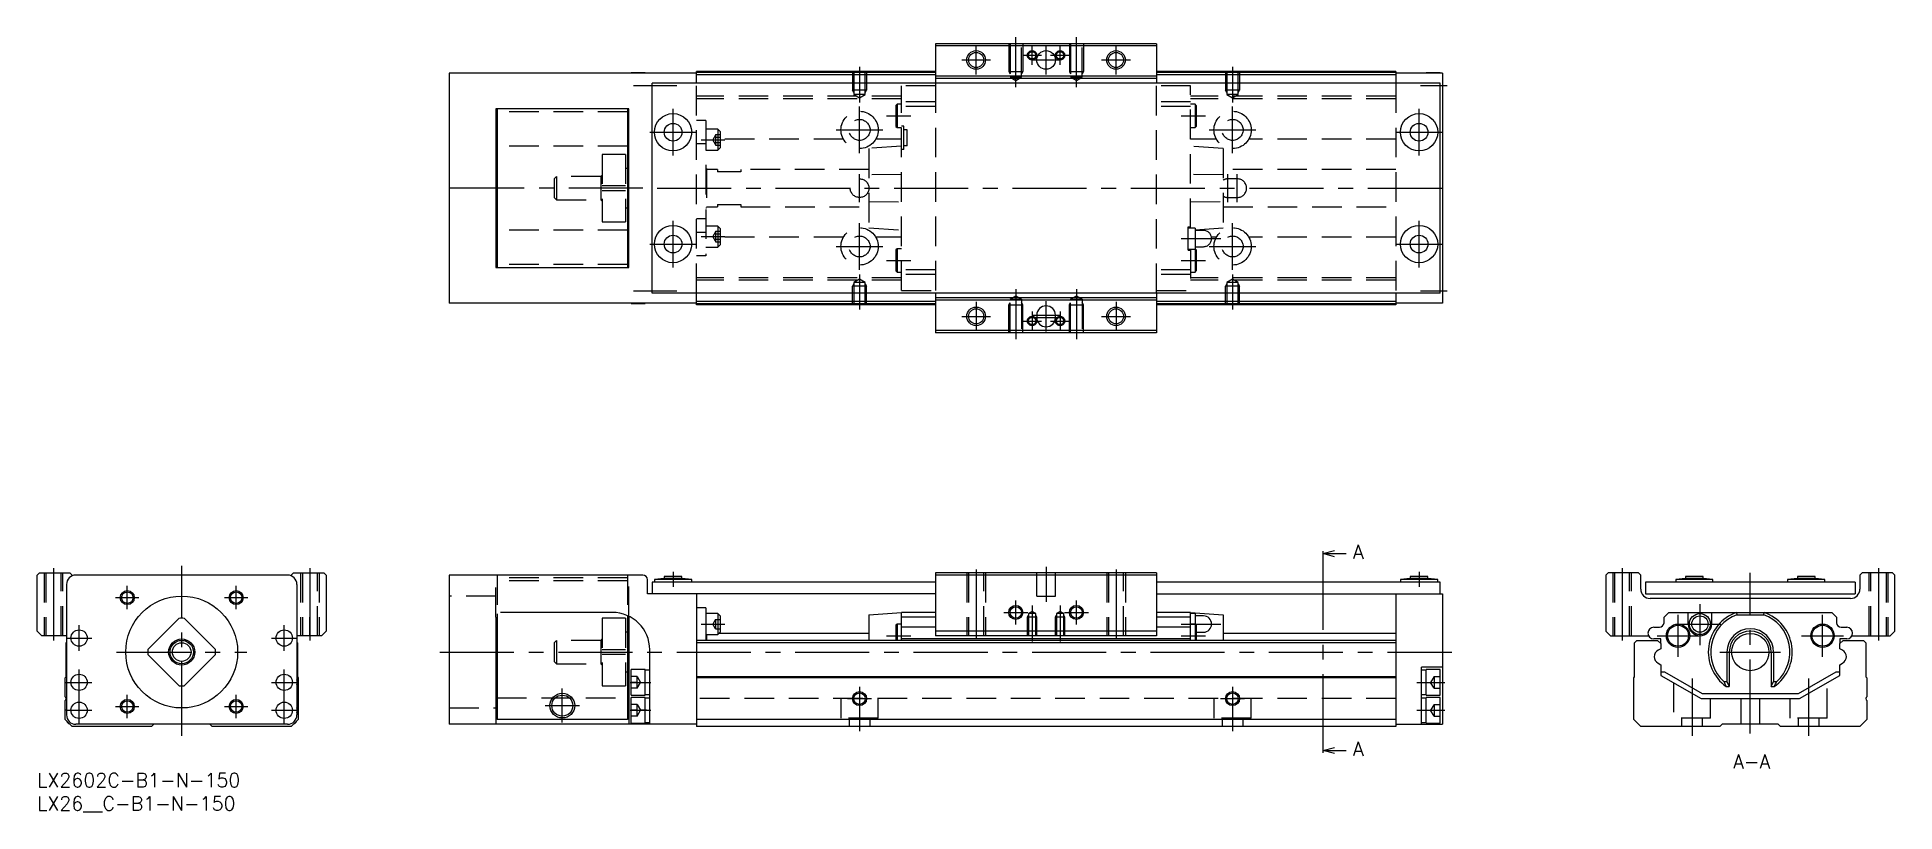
# Model space of a CAD drawing. Extents: x 0 to 398, y -8 to 158.
import ezdxf

# ---------------------------------------------------------------- set-up
doc = ezdxf.new("R2010")
doc.units = 0
doc.header["$LTSCALE"] = 0.5
doc.linetypes.add('CENTER', pattern=[50.8, 31.75, -6.35, 6.35, -6.35])
doc.linetypes.add('DASHED', pattern=[19.05, 12.7, -6.35])
for name, color, linetype in [('MSM_CENTER', 1, 'CENTER'), ('MSM_CONTINUOUS', 7, 'CONTINUOUS'), ('MSM_DASHED', 4, 'DASHED'), ('MSM_NARROW', 5, 'CONTINUOUS'), ('MSM_PART_NUMBER', 7, 'CONTINUOUS')]:
    doc.layers.add(name, color=color, linetype=linetype)
doc.styles.get("Standard").update_dxf_attribs({"font": 'txt.shx', "height": 1, "bigfont": 'bigfont.shx'})

# ---------------------------------------------------------------- blocks, each defined once
blk = doc.blocks.new('*U2')
at = {"layer": 'MSM_PART_NUMBER'}
blk.add_text('LX2602C-B1-N-150', height=3, dxfattribs=at).set_placement((0, -3))
blk = doc.blocks.new('*U3')
at = {"layer": 'MSM_PART_NUMBER'}
blk.add_text('LX26__C-B1-N-150', height=3, dxfattribs=at).set_placement((0, -8))

msp = doc.modelspace()

# ---------------------------------------------------------------- linework, layer by layer
at = {"layer": 'MSM_CENTER'}
for p, q in [((201.38, 149.91), (201.38, 156.11)), ((209.88, 147.21), (209.88, 157.91)), ((213.38, 151.96), (213.38, 156.06)), ((216.38, 149.91), (216.38, 156.11)), ((219.38, 151.96), (219.38, 156.06)), ((222.88, 147.21), (222.88, 157.91)), ((231.38, 149.91), (231.38, 156.11)), ((176.38, 151.51), (176.38, 143.88)), ((198.28, 153.01), (204.48, 153.01)), ((211.33, 154.01), (215.43, 154.01)), ((213.28, 153.01), (219.48, 153.01)), ((217.33, 154.01), (221.43, 154.01)), ((228.28, 153.01), (234.48, 153.01)), ((256.38, 151.51), (256.38, 143.88)), ((127.88, 147.51), (137.18, 147.51)), ((296.68, 147.51), (302.38, 147.51)), ((136.38, 132.51), (136.38, 142.51)), ((176.38, 133.01), (176.38, 143.01)), ((182.18, 141.01), (187.38, 141.01)), ((245.38, 141.01), (250.58, 141.01)), ((256.38, 133.01), (256.38, 143.01)), ((296.38, 132.51), (296.38, 142.51)), ((131.38, 137.51), (141.38, 137.51)), ((142.38, 135.91), (147.48, 135.91)), ((171.38, 138.01), (181.38, 138.01)), ((251.38, 138.01), (261.38, 138.01)), ((291.38, 137.51), (301.38, 137.51)), ((176.38, 122.51), (176.38, 128.51)), ((255.38, 122.51), (255.38, 128.51)), ((257.38, 122.51), (257.38, 128.51)), ((129.88, 125.51), (86.38, 125.51)), ((132.98, 125.51), (303.38, 125.51)), ((136.38, 108.51), (136.38, 118.51)), ((176.38, 108.01), (176.38, 118.01)), ((256.38, 108.01), (256.38, 118.01)), ((296.38, 108.51), (296.38, 118.51)), ((131.38, 113.51), (141.38, 113.51)), ((142.38, 115.12), (147.48, 115.12)), ((171.38, 113.01), (181.38, 113.01)), ((245.38, 114.71), (253.88, 114.71)), ((251.38, 113.01), (261.38, 113.01)), ((291.38, 113.51), (301.38, 113.51)), ((182.18, 110.01), (187.38, 110.01)), ((245.38, 110.01), (250.58, 110.01)), ((176.38, 107.02), (176.38, 99.51)), ((209.88, 103.82), (209.88, 93.12)), ((222.88, 103.82), (222.88, 93.12)), ((256.38, 107.02), (256.38, 99.51)), ((127.88, 103.51), (137.18, 103.51)), ((201.38, 101.11), (201.38, 94.91)), ((216.38, 94.76), (216.38, 101.26)), ((231.38, 101.11), (231.38, 94.91)), ((296.68, 103.51), (302.38, 103.51)), ((198.28, 98.01), (204.48, 98.01)), ((211.33, 97.01), (215.43, 97.01)), ((213.38, 99.06), (213.38, 94.96)), ((213.38, 98.26), (219.38, 98.26)), ((213.38, 97.76), (219.38, 97.76)), ((217.33, 97.01), (221.43, 97.01)), ((219.38, 99.06), (219.38, 94.96)), ((228.28, 98.01), (234.48, 98.01)), ((3.5, 44), (3.5, 28.5)), ((31, 8), (31, 44.5)), ((58.5, 44), (58.5, 28.5)), ((216.38, 44.25), (216.38, 36.75)), ((275.75, 46.62), (275.75, 5.38)), ((339.91, 44), (339.91, 28.5)), ((394.91, 44), (394.91, 28.5)), ((19.33, 35.17), (19.33, 40.17)), ((42.67, 35.17), (42.67, 40.17)), ((136.38, 43.2), (136.38, 40)), ((201.38, 43.68), (201.38, 28.83)), ((231.38, 43.68), (231.38, 28.83)), ((296.38, 43.2), (296.38, 40)), ((367.41, 8.5), (367.41, 43)), ((16.83, 37.67), (21.83, 37.67)), ((40.17, 37.67), (45.17, 37.67)), ((209.88, 31.93), (209.88, 37.08)), ((213.38, 35.96), (213.38, 28.24)), ((219.38, 35.96), (219.38, 28.24)), ((222.88, 31.93), (222.88, 37.08)), ((356.61, 36.25), (356.61, 27.5)), ((142.38, 32), (147.48, 32)), ((207.3, 34.5), (212.45, 34.5)), ((220.3, 34.5), (225.45, 34.5)), ((245.38, 32), (253.88, 32)), ((351.91, 25), (351.91, 34)), ((352.11, 32), (361.11, 32)), ((382.91, 25), (382.91, 34)), ((6.25, 29), (11.75, 29)), ((9, 26.25), (9, 31.75)), ((50.25, 29), (55.75, 29)), ((53, 26.25), (53, 31.75)), ((182.18, 29.5), (187.38, 29.5)), ((245.38, 29.5), (250.58, 29.5)), ((347.41, 29.5), (356.41, 29.5)), ((378.41, 29.5), (387.41, 29.5)), ((17, 26), (45, 26)), ((86.38, 26), (303.38, 26)), ((360.91, 26), (373.91, 26)), ((9, 10.75), (9, 22.25)), ((53, 10.75), (53, 22.25)), ((354.91, 20.29), (354.91, 8)), ((379.91, 20.29), (379.91, 8)), ((6.25, 19.5), (11.75, 19.5)), ((19.33, 11.83), (19.33, 16.83)), ((42.67, 11.83), (42.67, 16.83)), ((50.25, 19.5), (55.75, 19.5)), ((112.63, 10.85), (112.63, 18.15)), ((127.18, 19.5), (131.58, 19.5)), ((173.8, 16), (178.95, 16)), ((176.38, 18.5), (176.38, 9)), ((253.8, 16), (258.95, 16)), ((256.38, 18.5), (256.38, 9)), ((295.88, 19.5), (301.88, 19.5)), ((6.25, 13.5), (11.75, 13.5)), ((16.83, 14.33), (21.83, 14.33)), ((40.17, 14.33), (45.17, 14.33)), ((50.25, 13.5), (55.75, 13.5)), ((108.98, 14.5), (116.28, 14.5)), ((127.18, 13.5), (131.58, 13.5)), ((295.88, 13.5), (301.88, 13.5))]:
    msp.add_line(p, q, dxfattribs=at)
at = {"layer": 'MSM_CONTINUOUS'}
for p, q in [((240.08, 156.51), (192.68, 156.51)), ((192.68, 156.51), (192.68, 148.01)), ((240.08, 156.01), (192.68, 156.01)), ((240.08, 156.51), (240.08, 148.01)), ((88.38, 150.21), (88.38, 100.81)), ((141.38, 150.21), (88.38, 150.21)), ((127.38, 150.21), (127.38, 150.26)), ((130.38, 150.26), (127.38, 150.26)), ((130.38, 150.21), (130.38, 150.26)), ((300.88, 148.01), (131.88, 148.01)), ((131.88, 103.01), (131.88, 148.01)), ((192.68, 150.51), (141.38, 150.51)), ((141.38, 148.01), (141.38, 150.51)), ((192.68, 150.31), (141.38, 150.31)), ((192.68, 149.81), (141.38, 149.81)), ((240.08, 149.51), (192.68, 149.51)), ((240.08, 149.01), (192.68, 149.01)), ((291.38, 150.51), (240.08, 150.51)), ((291.38, 150.31), (240.08, 150.31)), ((291.38, 149.81), (240.08, 149.81)), ((291.38, 150.51), (291.38, 148.01)), ((301.38, 150.21), (291.38, 150.21)), ((297.88, 150.21), (297.88, 150.26)), ((300.88, 150.26), (297.88, 150.26)), ((300.88, 150.21), (300.88, 150.26)), ((300.88, 103.01), (300.88, 148.01)), ((301.38, 150.21), (301.38, 100.81)), ((98.38, 142.51), (98.38, 108.51)), ((126.88, 142.51), (98.38, 142.51)), ((98.38, 141.91), (98.63, 141.91)), ((98.63, 140.21), (98.38, 140.21)), ((98.63, 142.51), (98.63, 108.51)), ((126.63, 142.51), (126.63, 108.51)), ((126.63, 141.91), (126.88, 141.91)), ((126.88, 140.21), (126.63, 140.21)), ((126.88, 108.51), (126.88, 142.51)), ((98.63, 134.51), (98.38, 134.51)), ((126.88, 134.51), (126.63, 134.51)), ((126.88, 129.76), (126.63, 129.76)), ((126.63, 121.26), (126.88, 121.26)), ((98.63, 116.51), (98.38, 116.51)), ((126.88, 116.51), (126.63, 116.51)), ((98.63, 110.81), (98.38, 110.81)), ((98.38, 109.11), (98.63, 109.11)), ((98.38, 108.51), (126.88, 108.51)), ((126.88, 110.81), (126.63, 110.81)), ((126.63, 109.11), (126.88, 109.11)), ((141.38, 100.81), (88.38, 100.81)), ((127.38, 100.76), (127.38, 100.81)), ((127.38, 100.76), (130.38, 100.76)), ((130.38, 100.76), (130.38, 100.81)), ((300.88, 103.01), (131.88, 103.01)), ((141.38, 100.51), (141.38, 103.01)), ((192.68, 101.21), (141.38, 101.21)), ((192.68, 100.71), (141.38, 100.71)), ((192.68, 100.51), (141.38, 100.51)), ((192.68, 103.01), (192.68, 94.51)), ((240.08, 102.01), (192.68, 102.01)), ((240.08, 101.51), (192.68, 101.51)), ((240.08, 103.01), (240.08, 94.51)), ((291.38, 101.21), (240.08, 101.21)), ((291.38, 100.71), (240.08, 100.71)), ((291.38, 100.51), (240.08, 100.51)), ((291.38, 103.01), (291.38, 100.51)), ((301.38, 100.81), (291.38, 100.81)), ((214.38, 98.26), (214.38, 97.76)), ((218.38, 97.76), (218.38, 98.26)), ((240.08, 95.01), (192.68, 95.01)), ((240.08, 94.51), (192.68, 94.51)), ((275.75, 47.12), (278.25, 47.79)), ((275.75, 47.62), (275.75, 46.62)), ((278.25, 46.45), (275.75, 47.12)), ((275.75, 47.12), (280.75, 47.12)), ((0, 42.5), (0.5, 43)), ((0, 30.5), (0, 42.5)), ((0.5, 43), (7, 43)), ((6.3, 40.5), (6.3, 12.5)), ((7, 43), (7.5, 42.5)), ((7.5, 42.5), (7.5, 42.33)), ((53.7, 42.5), (8.3, 42.5)), ((54.5, 42.5), (55, 43)), ((54.5, 42.33), (54.5, 42.5)), ((55, 43), (61.5, 43)), ((55.7, 40.5), (55.7, 12.5)), ((61.5, 43), (62, 42.5)), ((62, 42.5), (62, 30.5)), ((88.38, 42.5), (88.38, 10.5)), ((129.88, 42.5), (88.38, 42.5)), ((130.88, 38.5), (130.88, 41.5)), ((192.68, 41), (131.88, 41)), ((131.88, 41), (131.88, 38.5)), ((134.48, 41.8), (132.38, 41.55)), ((132.38, 41.55), (132.38, 41)), ((140.38, 41.55), (132.38, 41.55)), ((134.48, 42.2), (134.48, 41.8)), ((138.28, 42.2), (134.48, 42.2)), ((138.28, 41.8), (134.48, 41.8)), ((138.28, 41.8), (138.28, 42.2)), ((140.38, 41.55), (138.28, 41.8)), ((140.38, 41), (140.38, 41.55)), ((192.68, 43), (192.68, 29.5)), ((240.08, 43), (192.68, 43)), ((240.08, 42.5), (192.68, 42.5)), ((240.08, 43), (240.08, 29.5)), ((300.88, 41), (240.08, 41)), ((294.48, 41.8), (292.38, 41.55)), ((292.38, 41.55), (292.38, 41)), ((300.38, 41.55), (292.38, 41.55)), ((294.48, 42.2), (294.48, 41.8)), ((298.28, 42.2), (294.48, 42.2)), ((298.28, 41.8), (294.48, 41.8)), ((298.28, 41.8), (298.28, 42.2)), ((300.38, 41.55), (298.28, 41.8)), ((300.38, 41), (300.38, 41.55)), ((300.88, 38.5), (300.88, 41)), ((336.91, 43), (336.41, 42.5)), ((336.41, 42.5), (336.41, 30.5)), ((343.41, 43), (336.91, 43)), ((343.91, 42.5), (343.41, 43)), ((343.91, 39.5), (343.91, 42.5)), ((344.91, 41), (344.91, 38.5)), ((389.91, 41), (344.91, 41)), ((353.51, 41.8), (351.41, 41.55)), ((351.41, 41.55), (351.41, 41)), ((359.41, 41.55), (351.41, 41.55)), ((353.51, 42.2), (353.51, 41.8)), ((357.31, 42.2), (353.51, 42.2)), ((357.31, 41.8), (353.51, 41.8)), ((357.31, 41.8), (357.31, 42.2)), ((359.41, 41.55), (357.31, 41.8)), ((359.41, 41), (359.41, 41.55)), ((377.51, 41.8), (375.41, 41.55)), ((375.41, 41.55), (375.41, 41)), ((383.41, 41.55), (375.41, 41.55)), ((377.51, 42.2), (377.51, 41.8)), ((381.31, 42.2), (377.51, 42.2)), ((381.31, 41.8), (377.51, 41.8)), ((381.31, 41.8), (381.31, 42.2)), ((383.41, 41.55), (381.31, 41.8)), ((383.41, 41), (383.41, 41.55)), ((389.91, 41), (389.91, 38.5)), ((391.41, 43), (390.91, 42.5)), ((390.91, 42.5), (390.91, 39.5)), ((397.91, 43), (391.41, 43)), ((398.41, 42.5), (397.91, 43)), ((398.41, 30.5), (398.41, 42.5)), ((192.68, 38.5), (130.88, 38.5)), ((141.38, 38.5), (141.38, 10)), ((240.08, 38.5), (301.38, 38.5)), ((291.38, 38.5), (291.38, 10)), ((301.38, 38.5), (301.38, 10.5)), ((344.91, 38.5), (389.91, 38.5)), ((388.91, 37.5), (345.91, 37.5)), ((30.45, 33.23), (23.77, 26.55)), ((38.23, 26.55), (31.55, 33.23)), ((98.38, 33.5), (98.38, 10.5)), ((98.63, 34.16), (98.63, 11.5)), ((123.38, 34.5), (99.38, 34.5)), ((126.63, 33.81), (126.63, 11.5)), ((126.88, 33.69), (126.88, 16.2)), ((143.38, 35.5), (141.38, 35.5)), ((143.38, 35.5), (143.38, 28.5)), ((145.98, 34.25), (143.38, 34.25)), ((146.48, 33.75), (145.98, 34.25)), ((145.98, 34.25), (145.98, 29.75)), ((146.48, 33.75), (146.48, 30.25)), ((178.38, 34), (185.38, 34.5)), ((178.38, 34), (178.38, 28.5)), ((184.43, 32), (184.18, 31.75)), ((185.38, 32), (184.43, 32)), ((184.43, 32), (184.43, 28.5)), ((192.68, 34.5), (185.38, 34.5)), ((185.38, 28.5), (185.38, 34.5)), ((192.68, 33.5), (185.38, 33.5)), ((247.38, 34.5), (240.08, 34.5)), ((247.38, 33.5), (240.08, 33.5)), ((247.38, 34.5), (254.38, 34)), ((247.38, 28.5), (247.38, 34.5)), ((248.38, 34.25), (247.38, 34.25)), ((248.33, 32), (247.38, 32)), ((248.58, 31.75), (248.33, 32)), ((248.33, 32), (248.33, 28.5)), ((248.38, 34.25), (248.38, 31.95)), ((250.13, 33.75), (248.38, 33.75)), ((254.38, 34), (254.38, 28.5)), ((348.91, 33.5), (349.91, 34.5)), ((348.91, 32.3), (348.91, 33.5)), ((349.91, 34.5), (384.91, 34.5)), ((354.11, 32), (354.11, 34.5)), ((359.11, 34.5), (359.11, 32)), ((364.45, 34.5), (364.54, 34)), ((364.54, 34), (370.28, 34)), ((370.28, 34), (370.37, 34.5)), ((384.91, 34.5), (385.91, 33.5)), ((385.91, 33.5), (385.91, 32.3)), ((1, 29.5), (0, 30.5)), ((6.3, 29.5), (1, 29.5)), ((6.2, 28), (6.3, 28.1)), ((6.2, 20.7), (6.2, 28)), ((61, 29.5), (55.7, 29.5)), ((55.7, 28.1), (55.8, 28)), ((55.8, 28), (55.8, 20.7)), ((62, 30.5), (61, 29.5)), ((126.88, 30.25), (126.63, 30.25)), ((291.38, 28.5), (141.38, 28.5)), ((291.38, 28), (141.38, 28)), ((143.38, 29.75), (145.98, 29.75)), ((143.58, 29.75), (143.58, 28.5)), ((145.98, 29.75), (146.48, 30.25)), ((178.38, 30), (146.23, 30)), ((184.18, 31.75), (184.18, 28.5)), ((192.68, 31.3), (185.38, 31.3)), ((247.38, 28.8), (185.38, 28.8)), ((240.08, 30.5), (192.68, 30.5)), ((240.08, 29.5), (192.68, 29.5)), ((247.38, 31.3), (240.08, 31.3)), ((248.58, 31.75), (248.58, 28.5)), ((248.58, 30.25), (250.13, 30.25)), ((291.38, 30), (254.38, 30)), ((337.41, 29.5), (336.41, 30.5)), ((337.41, 29.5), (345.59, 29.5)), ((342.61, 28), (343.11, 28.5)), ((342.61, 20.7), (342.61, 28)), ((343.11, 28.5), (347.51, 28.5)), ((346.71, 31.3), (347.91, 31.3)), ((348.21, 28.8), (346.71, 28.8)), ((347.51, 28.5), (348.21, 27.8)), ((348.21, 27.8), (348.21, 28.8)), ((386.61, 28.8), (386.61, 27.8)), ((388.11, 28.8), (386.61, 28.8)), ((386.61, 27.8), (387.31, 28.5)), ((386.91, 31.3), (388.11, 31.3)), ((387.31, 28.5), (391.71, 28.5)), ((389.23, 29.5), (397.41, 29.5)), ((391.71, 28.5), (392.21, 28)), ((392.21, 28), (392.21, 20.7)), ((397.41, 29.5), (398.41, 30.5)), ((23.77, 25.45), (30.45, 18.77)), ((31.55, 18.77), (38.23, 25.45)), ((131.38, 10.5), (131.38, 26.5)), ((348.21, 26.72), (347.65, 26.4)), ((348.21, 27.8), (348.21, 26.72)), ((362.41, 26), (362.41, 19.68)), ((362.91, 26), (362.91, 18.62)), ((371.91, 26), (371.91, 18.62)), ((372.41, 26), (372.41, 19.68)), ((386.61, 26.72), (386.61, 27.8)), ((387.17, 26.4), (386.61, 26.72)), ((6, 20.5), (6.2, 20.7)), ((6, 16.4), (6, 20.5)), ((55.8, 20.7), (56, 20.5)), ((56, 20.5), (56, 11.5)), ((126.63, 21.75), (126.88, 21.75)), ((127.38, 16.75), (127.38, 22.25)), ((130.38, 22.25), (127.38, 22.25)), ((130.38, 16.75), (130.38, 22.25)), ((131.38, 22.1), (130.38, 22.1)), ((291.38, 20.7), (141.38, 20.7)), ((291.38, 20.5), (141.38, 20.5)), ((296.88, 10.5), (296.88, 22.75)), ((301.38, 22.75), (296.88, 22.75)), ((297.88, 22.1), (296.88, 22.1)), ((297.88, 16.75), (297.88, 22.25)), ((300.88, 22.25), (297.88, 22.25)), ((300.88, 16.75), (300.88, 22.25)), ((342.41, 20.5), (342.61, 20.7)), ((342.41, 11.5), (342.41, 20.5)), ((347.65, 23.6), (348.21, 23.28)), ((348.21, 23.28), (348.21, 21)), ((349.06, 21.66), (348.21, 21.66)), ((348.21, 21), (356.87, 16)), ((357.14, 17), (349.06, 21.66)), ((385.76, 21.66), (377.68, 17)), ((377.95, 16), (386.61, 21)), ((386.61, 21.66), (385.76, 21.66)), ((386.61, 23.28), (387.17, 23.6)), ((386.61, 21), (386.61, 23.28)), ((392.21, 20.7), (392.41, 20.5)), ((392.41, 20.5), (392.41, 16.4)), ((98.38, 16.2), (98.63, 16.2)), ((126.63, 16.2), (126.88, 16.2)), ((127.38, 16.75), (130.38, 16.75)), ((127.38, 10.75), (127.38, 16.25)), ((130.38, 16.25), (127.38, 16.25)), ((130.38, 16.9), (131.38, 16.9)), ((130.38, 10.75), (130.38, 16.25)), ((131.38, 16.1), (130.38, 16.1)), ((296.88, 16.9), (297.88, 16.9)), ((297.88, 16.1), (296.88, 16.1)), ((297.88, 16.75), (300.88, 16.75)), ((297.88, 10.75), (297.88, 16.25)), ((300.88, 16.25), (297.88, 16.25)), ((300.88, 10.75), (300.88, 16.25)), ((356.87, 16), (377.95, 16)), ((377.68, 17), (357.14, 17)), ((361.73, 19.68), (362.41, 19.68)), ((362.26, 18.62), (362.91, 18.62)), ((362.41, 19.68), (362.91, 18.62)), ((371.91, 18.62), (372.41, 19.68)), ((371.91, 18.62), (372.56, 18.62)), ((372.41, 19.68), (373.1, 19.68)), ((6, 11.5), (6, 15.6)), ((392.41, 15.6), (392.41, 11.5)), ((7.5, 10), (6, 11.5)), ((24.5, 10), (7.5, 10)), ((53.7, 10.5), (8.3, 10.5)), ((25, 10.5), (24.5, 10)), ((37.52, 10), (37.02, 10.5)), ((54.5, 10), (37.52, 10)), ((56, 11.5), (54.5, 10)), ((141.38, 10.5), (88.38, 10.5)), ((126.63, 11.5), (98.63, 11.5)), ((127.38, 10.75), (130.38, 10.75)), ((130.38, 10.9), (131.38, 10.9)), ((291.38, 11.5), (141.38, 11.5)), ((291.38, 10), (141.38, 10)), ((291.38, 10.5), (301.38, 10.5)), ((296.88, 10.9), (297.88, 10.9)), ((297.88, 10.75), (300.88, 10.75)), ((343.91, 10), (342.41, 11.5)), ((360.9, 10), (343.91, 10)), ((361.4, 10.5), (360.9, 10)), ((373.41, 10.5), (361.4, 10.5)), ((373.91, 10), (373.41, 10.5)), ((390.91, 10), (373.91, 10)), ((392.41, 11.5), (390.91, 10)), ((275.75, 4.88), (278.25, 5.55)), ((275.75, 5.38), (275.75, 4.38)), ((278.25, 4.21), (275.75, 4.88)), ((275.75, 4.88), (280.75, 4.88))]:
    msp.add_line(p, q, dxfattribs=at)
for centre, radius in [((201.38, 153.01), 1.62), ((216.38, 153.01), 2), ((231.38, 153.01), 1.62), ((136.38, 137.51), 4), ((296.38, 137.51), 4), ((136.38, 137.51), 1.9), ((296.38, 137.51), 1.9), ((136.38, 113.51), 4), ((296.38, 113.51), 4), ((136.38, 113.51), 1.9), ((296.38, 113.51), 1.9), ((201.38, 98.01), 1.62), ((231.38, 98.01), 1.62), ((19.33, 37.67), 1.23), ((31, 26), 12), ((42.67, 37.67), 1.23), ((209.88, 34.5), 1.23), ((222.88, 34.5), 1.23), ((351.91, 29.5), 2.5), ((356.61, 32), 2.25), ((356.61, 32), 1.75), ((382.91, 29.5), 2.5), ((9, 29), 1.75), ((31, 26), 2.8), ((31, 26), 2.5), ((31, 26), 2), ((53, 29), 1.75), ((351.91, 29.5), 2.25), ((367.41, 26), 4), ((382.91, 29.5), 2.25), ((9, 19.5), 1.75), ((53, 19.5), 1.75), ((112.63, 14.5), 2.65), ((112.63, 14.5), 2.25), ((176.38, 16), 1.23), ((256.38, 16), 1.23), ((9, 13.5), 1.75), ((19.33, 14.33), 1.23), ((42.67, 14.33), 1.23), ((53, 13.5), 1.75)]:
    msp.add_circle(centre, radius, dxfattribs=at)
for centre, radius, start, end in [((216.38, 98.26), 2, 0, 180), ((216.38, 97.76), 2, 180, 0), ((8.3, 40.5), 2, 90, 180), ((53.7, 40.5), 2, 0, 90), ((129.87, 41.49), 1.01, 0.6958, 89.3042), ((345.91, 39.5), 2, 180, 270), ((388.91, 39.5), 2, 270, 0), ((31, 26), 7.25, 85.6572, 94.3428), ((123.38, 26.5), 8, 0, 90), ((250.13, 32), 1.75, 270, 90), ((347.91, 32.3), 1, 270, 0), ((356.61, 32), 2.5, 180, 0), ((367.41, 26), 9, 109.1881, 235.0848), ((367.41, 26), 8.5, 109.7499, 228.0214), ((367.41, 26), 8.5, 311.9786, 70.2501), ((367.41, 26), 9, 304.9152, 70.8119), ((386.91, 32.3), 1, 180, 270), ((346.71, 30.05), 1.25, 90, 270), ((367.41, 26), 5, 0, 180), ((367.41, 26), 4.5, 0, 180), ((388.11, 30.05), 1.25, 270, 90), ((31, 26), 7.25, 175.6572, 184.3428), ((31, 26), 7.25, 355.6572, 4.3428), ((348.53, 24.88), 1.75, 120.0001, 176.2321), ((348.53, 25.12), 1.75, 183.7679, 239.9999), ((386.3, 24.88), 1.75, 3.7679, 59.9999), ((386.3, 25.12), 1.75, 300.0001, 356.2321), ((9, 19.5), 2.75, 169.0575, 190.9425), ((53, 19.5), 2.75, 349.0575, 10.9425), ((5.7, 16), 0.5, 306.8761, 53.1239), ((31, 26), 7.25, 265.6572, 274.3428), ((371.77, 24.07), 10.96, 203.6059, 209.8183), ((362.88, 24.16), 11.15, 330.2349, 336.3409), ((392.71, 16), 0.5, 126.8761, 233.1239), ((9, 13.5), 2.75, 169.0575, 190.9425), ((8.3, 12.5), 2, 180, 270), ((53.7, 12.5), 2, 270, 0), ((53, 13.5), 2.75, 349.0575, 10.9425), ((7.3, 11.5), 1, 201.8195, 248.1805), ((54.7, 11.5), 1, 291.8106, 338.1894)]:
    msp.add_arc(centre, radius, start, end, dxfattribs=at)
at = {"layer": 'MSM_DASHED'}
for p, q in [((208.38, 156.51), (208.38, 150.51)), ((208.65, 156.51), (208.65, 149.31)), ((211.11, 149.31), (211.11, 156.51)), ((211.38, 156.51), (211.38, 150.51)), ((221.38, 156.51), (221.38, 150.51)), ((221.65, 156.51), (221.65, 149.31)), ((224.11, 149.31), (224.11, 156.51)), ((224.38, 156.51), (224.38, 150.51)), ((141.38, 103.01), (141.38, 148.01)), ((174.88, 150.51), (174.88, 146.51)), ((175.08, 150.31), (175.08, 150.31)), ((175.15, 150.51), (175.15, 145.59)), ((177.61, 145.59), (177.61, 150.51)), ((177.88, 150.51), (177.88, 146.51)), ((192.68, 147.46), (185.38, 147.46)), ((185.38, 103.56), (185.38, 147.46)), ((192.68, 148.01), (192.68, 103.01)), ((208.38, 150.51), (211.38, 150.51)), ((208.38, 150.51), (208.65, 150.05)), ((208.65, 149.31), (209.88, 148.6)), ((208.65, 149.31), (211.11, 149.31)), ((209.88, 148.6), (211.11, 149.31)), ((211.38, 150.51), (211.11, 150.05)), ((221.38, 150.51), (224.38, 150.51)), ((221.38, 150.51), (221.65, 150.05)), ((221.65, 149.31), (222.88, 148.6)), ((221.65, 149.31), (224.11, 149.31)), ((222.88, 148.6), (224.11, 149.31)), ((224.38, 150.51), (224.11, 150.05)), ((240.08, 103.01), (240.08, 148.01)), ((247.38, 147.46), (240.08, 147.46)), ((247.38, 116.96), (247.38, 147.46)), ((254.88, 150.51), (254.88, 146.51)), ((255.08, 150.31), (255.08, 150.31)), ((255.08, 150.31), (255.08, 150.31)), ((255.15, 150.51), (255.15, 145.59)), ((257.61, 145.59), (257.61, 150.51)), ((257.68, 150.31), (257.69, 150.33)), ((257.88, 150.51), (257.88, 146.51)), ((291.38, 148.01), (291.38, 103.01)), ((185.38, 145.27), (141.38, 145.27)), ((185.38, 144.71), (141.38, 144.71)), ((185.38, 144.71), (159.88, 144.71)), ((177.88, 146.51), (174.88, 146.51)), ((175.15, 146.05), (174.88, 146.51)), ((177.61, 145.59), (175.15, 145.59)), ((175.15, 145.59), (176.38, 144.88)), ((176.38, 144.88), (177.61, 145.59)), ((177.61, 146.05), (177.88, 146.51)), ((184.43, 143.51), (184.18, 143.26)), ((185.38, 143.51), (184.43, 143.51)), ((184.43, 143.51), (184.43, 138.51)), ((192.68, 144.01), (185.38, 144.01)), ((247.38, 144.01), (240.08, 144.01)), ((291.38, 145.27), (247.38, 145.27)), ((291.38, 144.71), (247.38, 144.71)), ((248.33, 143.51), (247.38, 143.51)), ((248.33, 143.51), (248.33, 138.51)), ((248.58, 143.26), (248.33, 143.51)), ((257.88, 146.51), (254.88, 146.51)), ((255.15, 146.05), (254.88, 146.51)), ((257.61, 145.59), (255.15, 145.59)), ((255.15, 145.59), (256.38, 144.88)), ((256.38, 144.88), (257.61, 145.59)), ((257.61, 146.05), (257.88, 146.51)), ((126.63, 141.91), (98.63, 141.91)), ((143.38, 140.01), (141.38, 140.01)), ((143.38, 140.01), (143.38, 111.01)), ((184.18, 143.26), (184.18, 138.76)), ((192.68, 143.01), (185.38, 143.01)), ((247.38, 143.01), (240.08, 143.01)), ((248.58, 143.26), (248.58, 138.76)), ((145.98, 138.16), (143.38, 138.16)), ((145.48, 136.91), (144.9, 135.91)), ((145.48, 134.91), (144.9, 135.91)), ((145.48, 137.06), (146.48, 137.06)), ((145.48, 137.06), (145.48, 134.75)), ((145.48, 136.48), (146.48, 136.48)), ((146.48, 137.66), (145.98, 138.16)), ((145.98, 138.16), (145.98, 133.66)), ((146.48, 137.66), (146.48, 134.16)), ((172.89, 136.05), (146.48, 136.05)), ((185.38, 136.05), (179.87, 136.05)), ((184.18, 138.76), (184.43, 138.51)), ((184.43, 138.51), (185.38, 138.51)), ((185.88, 138.81), (185.38, 138.81)), ((185.88, 133.81), (185.88, 138.81)), ((186.58, 138.01), (185.88, 138.01)), ((186.58, 134.61), (186.58, 138.01)), ((247.38, 138.51), (248.33, 138.51)), ((252.89, 136.05), (247.38, 136.05)), ((248.33, 138.51), (248.58, 138.76)), ((291.38, 136.05), (259.87, 136.05)), ((126.63, 134.51), (98.63, 134.51)), ((121.18, 132.76), (121.18, 118.26)), ((126.18, 132.76), (121.18, 132.76)), ((126.18, 132.74), (121.18, 132.74)), ((126.18, 132.76), (126.18, 118.26)), ((143.38, 135.01), (141.38, 135.01)), ((143.38, 133.66), (145.98, 133.66)), ((145.48, 135.33), (146.48, 135.33)), ((145.48, 134.75), (146.48, 134.75)), ((145.98, 133.66), (146.48, 134.16)), ((185.38, 134.51), (178.38, 134.01)), ((178.38, 134.01), (178.38, 117.01)), ((185.88, 133.81), (185.38, 133.81)), ((186.58, 134.61), (185.88, 134.61)), ((254.38, 134.01), (247.38, 134.51)), ((254.38, 134.01), (254.38, 117.01)), ((111.38, 128.01), (110.88, 127.51)), ((110.88, 127.51), (110.88, 123.51)), ((111.38, 128.01), (111.38, 123.01)), ((120.88, 128.01), (111.38, 128.01)), ((121.18, 128.31), (120.88, 128.01)), ((120.88, 128.01), (120.88, 123.01)), ((126.63, 129.76), (126.18, 129.76)), ((143.58, 129.76), (143.38, 129.76)), ((143.58, 129.76), (143.58, 121.26)), ((145.88, 129.51), (143.58, 129.51)), ((145.88, 129.51), (145.88, 129.01)), ((150.88, 129.01), (145.88, 129.01)), ((150.88, 129.51), (150.88, 129.01)), ((178.38, 129.51), (150.88, 129.51)), ((185.38, 128.47), (178.38, 128.39)), ((254.38, 128.39), (247.38, 128.47)), ((291.38, 129.51), (254.38, 129.51)), ((257.38, 127.51), (255.38, 127.51)), ((110.88, 123.51), (111.38, 123.01)), ((121.18, 126.06), (126.18, 126.06)), ((126.18, 124.97), (121.18, 124.97)), ((255.38, 123.51), (257.38, 123.51)), ((111.38, 123.01), (120.88, 123.01)), ((120.88, 123.01), (121.18, 122.71)), ((126.18, 121.26), (126.63, 121.26)), ((143.38, 121.26), (143.58, 121.26)), ((143.58, 121.51), (145.88, 121.51)), ((145.88, 122.01), (150.88, 122.01)), ((145.88, 122.01), (145.88, 121.51)), ((150.88, 122.01), (150.88, 121.51)), ((150.88, 121.51), (178.38, 121.51)), ((178.38, 122.64), (185.38, 122.56)), ((247.38, 122.56), (254.38, 122.64)), ((254.38, 121.51), (291.38, 121.51)), ((126.63, 116.51), (98.63, 116.51)), ((121.18, 118.29), (126.18, 118.29)), ((121.18, 118.26), (126.18, 118.26)), ((141.38, 119.01), (143.38, 119.01)), ((143.38, 116.01), (141.38, 116.01)), ((145.98, 117.37), (143.38, 117.37)), ((145.48, 116.12), (144.9, 115.12)), ((145.48, 116.28), (146.48, 116.28)), ((145.48, 116.28), (145.48, 113.97)), ((145.48, 115.7), (146.48, 115.7)), ((146.48, 116.87), (145.98, 117.37)), ((145.98, 117.37), (145.98, 112.87)), ((146.48, 116.87), (146.48, 113.37)), ((178.38, 117.01), (185.38, 116.51)), ((246.88, 117.21), (247.38, 117.21)), ((246.88, 112.21), (246.88, 117.21)), ((248.38, 116.96), (246.88, 116.96)), ((248.38, 116.59), (254.38, 117.01)), ((248.38, 116.96), (248.38, 112.46)), ((250.13, 116.46), (248.38, 116.46)), ((143.38, 112.87), (145.98, 112.87)), ((145.48, 114.12), (144.9, 115.12)), ((145.48, 114.54), (146.48, 114.54)), ((145.48, 113.97), (146.48, 113.97)), ((145.98, 112.87), (146.48, 113.37)), ((172.89, 114.97), (146.48, 114.97)), ((185.38, 114.97), (179.87, 114.97)), ((184.43, 112.51), (184.18, 112.26)), ((184.18, 112.26), (184.18, 107.76)), ((184.43, 112.51), (184.43, 107.51)), ((185.38, 112.51), (184.43, 112.51)), ((246.88, 112.46), (248.38, 112.46)), ((246.88, 112.21), (247.38, 112.21)), ((247.38, 112.46), (247.38, 103.56)), ((248.33, 112.46), (248.33, 107.51)), ((248.38, 112.96), (250.13, 112.96)), ((248.58, 112.26), (248.38, 112.46)), ((248.58, 112.26), (248.58, 107.76)), ((252.89, 114.97), (251.86, 114.97)), ((291.38, 114.97), (259.87, 114.97)), ((126.63, 109.11), (98.63, 109.11)), ((143.38, 111.01), (141.38, 111.01)), ((184.18, 107.76), (184.43, 107.51)), ((192.68, 108.01), (185.38, 108.01)), ((247.38, 108.01), (240.08, 108.01)), ((248.33, 107.51), (248.58, 107.76)), ((185.38, 106.31), (141.38, 106.31)), ((185.38, 105.75), (141.38, 105.75)), ((175.15, 104.98), (174.88, 104.51)), ((177.88, 104.51), (174.88, 104.51)), ((174.88, 100.51), (174.88, 104.51)), ((176.38, 106.02), (175.15, 105.31)), ((175.15, 105.31), (175.15, 100.51)), ((177.61, 105.31), (175.15, 105.31)), ((177.61, 105.31), (176.38, 106.02)), ((177.61, 100.51), (177.61, 105.31)), ((177.61, 104.98), (177.88, 104.51)), ((177.88, 100.51), (177.88, 104.51)), ((184.43, 107.51), (185.38, 107.51)), ((192.68, 107.01), (185.38, 107.01)), ((247.38, 107.01), (240.08, 107.01)), ((247.38, 107.51), (248.33, 107.51)), ((291.38, 106.31), (247.38, 106.31)), ((291.38, 105.75), (247.38, 105.75)), ((255.15, 104.98), (254.88, 104.51)), ((257.88, 104.51), (254.88, 104.51)), ((254.88, 100.51), (254.88, 104.51)), ((256.38, 106.02), (255.15, 105.31)), ((255.15, 105.31), (255.15, 100.51)), ((257.61, 105.31), (255.15, 105.31)), ((257.61, 105.31), (256.38, 106.02)), ((257.61, 100.51), (257.61, 105.31)), ((257.61, 104.98), (257.88, 104.51)), ((257.88, 100.51), (257.88, 104.51)), ((185.38, 103.56), (192.68, 103.56)), ((208.38, 100.51), (208.65, 100.98)), ((208.38, 94.51), (208.38, 100.51)), ((208.38, 100.51), (211.38, 100.51)), ((208.65, 101.71), (209.88, 102.42)), ((208.65, 101.71), (211.11, 101.71)), ((208.65, 94.51), (208.65, 101.71)), ((209.88, 102.42), (211.11, 101.71)), ((211.11, 101.71), (211.11, 94.51)), ((211.38, 100.51), (211.11, 100.98)), ((211.38, 94.51), (211.38, 100.51)), ((221.38, 100.51), (221.65, 100.98)), ((221.38, 94.51), (221.38, 100.51)), ((221.38, 100.51), (224.38, 100.51)), ((221.65, 101.71), (222.88, 102.42)), ((221.65, 101.71), (224.11, 101.71)), ((221.65, 94.51), (221.65, 101.71)), ((222.88, 102.42), (224.11, 101.71)), ((224.11, 101.71), (224.11, 94.51)), ((224.38, 100.51), (224.11, 100.98)), ((224.38, 94.51), (224.38, 100.51)), ((240.08, 103.56), (247.38, 103.56)), ((1.5, 43), (1.5, 29.5)), ((1.88, 43), (1.88, 29.5)), ((5.12, 29.5), (5.12, 43)), ((5.5, 29.5), (5.5, 43)), ((56.5, 43), (56.5, 29.5)), ((56.88, 43), (56.88, 29.5)), ((60.12, 29.5), (60.12, 43)), ((60.5, 43), (60.5, 29.5)), ((98.38, 33.5), (98.38, 42.5)), ((98.63, 42.5), (98.63, 34.16)), ((126.63, 41.9), (98.63, 41.9)), ((126.63, 41.3), (98.63, 41.3)), ((126.63, 42.5), (126.63, 33.81)), ((126.88, 33.69), (126.88, 42.5)), ((199.38, 43), (199.38, 29.5)), ((199.76, 43), (199.76, 29.5)), ((203, 29.5), (203, 43)), ((203.38, 43), (203.38, 29.5)), ((214.38, 38), (214.38, 43)), ((218.38, 38), (218.38, 43)), ((229.38, 43), (229.38, 29.5)), ((229.76, 43), (229.76, 29.5)), ((233, 29.5), (233, 43)), ((233.38, 43), (233.38, 29.5)), ((337.91, 43), (337.91, 29.5)), ((338.29, 43), (338.29, 29.5)), ((341.53, 29.5), (341.53, 43)), ((341.91, 29.5), (341.91, 43)), ((392.91, 29.5), (392.91, 43)), ((393.29, 29.5), (393.29, 43)), ((396.53, 43), (396.53, 29.5)), ((396.91, 43), (396.91, 29.5)), ((98.38, 38), (88.38, 38)), ((214.38, 38), (218.38, 38)), ((121.18, 33.25), (121.18, 18.75)), ((126.18, 33.25), (121.18, 33.25)), ((126.18, 33.23), (121.18, 33.23)), ((126.18, 33.25), (126.18, 18.75)), ((145.48, 33), (144.9, 32)), ((145.48, 31), (144.9, 32)), ((145.48, 33), (146.48, 33)), ((145.48, 33), (145.48, 31)), ((145.48, 32), (146.48, 32)), ((212.38, 33.5), (212.6, 33.87)), ((212.38, 29.5), (212.38, 33.5)), ((214.38, 33.5), (212.38, 33.5)), ((213.38, 34.7), (212.6, 34.25)), ((212.6, 34.25), (212.6, 29.5)), ((214.16, 34.25), (212.6, 34.25)), ((214.16, 34.25), (213.38, 34.7)), ((214.16, 29.5), (214.16, 34.25)), ((214.38, 33.5), (214.16, 33.87)), ((214.38, 29.5), (214.38, 33.5)), ((218.38, 33.5), (218.6, 33.87)), ((218.38, 29.5), (218.38, 33.5)), ((220.38, 33.5), (218.38, 33.5)), ((219.38, 34.7), (218.6, 34.25)), ((218.6, 34.25), (218.6, 29.5)), ((220.16, 34.25), (218.6, 34.25)), ((220.16, 34.25), (219.38, 34.7)), ((220.16, 29.5), (220.16, 34.25)), ((220.38, 33.5), (220.16, 33.87)), ((220.38, 29.5), (220.38, 33.5)), ((110.88, 28), (111.38, 28.5)), ((110.88, 28), (110.88, 24)), ((111.38, 28.5), (111.38, 23.5)), ((120.88, 28.5), (111.38, 28.5)), ((121.18, 28.8), (120.88, 28.5)), ((120.88, 28.5), (120.88, 23.5)), ((126.63, 30.25), (126.18, 30.25)), ((145.48, 31), (146.48, 31)), ((110.88, 24), (111.38, 23.5)), ((121.18, 26.55), (126.18, 26.55)), ((126.18, 25.45), (121.18, 25.45)), ((111.38, 23.5), (120.88, 23.5)), ((120.88, 23.5), (121.18, 23.2)), ((126.18, 21.75), (126.63, 21.75)), ((128.68, 20.75), (127.38, 20.75)), ((128.68, 18.25), (128.68, 20.75)), ((128.68, 20.75), (129.4, 19.5)), ((299.58, 20.75), (298.86, 19.5)), ((299.58, 20.75), (300.88, 20.75)), ((299.58, 20.75), (299.58, 18.25)), ((98.63, 16.2), (126.63, 16.2)), ((121.18, 18.77), (126.18, 18.77)), ((121.18, 18.75), (126.18, 18.75)), ((126.88, 16.2), (126.88, 10.5)), ((128.68, 19.5), (127.38, 19.5)), ((128.68, 18.25), (127.38, 18.25)), ((128.68, 18.25), (129.4, 19.5)), ((291.38, 16), (141.38, 16)), ((172.38, 16), (172.38, 11.8)), ((180.38, 11.8), (180.38, 16)), ((252.38, 16), (252.38, 11.8)), ((260.38, 11.8), (260.38, 16)), ((299.58, 18.25), (298.86, 19.5)), ((299.58, 19.5), (300.88, 19.5)), ((299.58, 18.25), (300.88, 18.25)), ((350.91, 19.44), (350.91, 11.8)), ((358.91, 11.8), (358.91, 16)), ((365.41, 16), (365.41, 10.5)), ((369.41, 16), (369.41, 10.5)), ((375.91, 16), (375.91, 11.8)), ((383.91, 11.8), (383.91, 19.44)), ((88.38, 14), (98.38, 14)), ((128.68, 14.75), (127.38, 14.75)), ((128.68, 13.5), (127.38, 13.5)), ((128.68, 12.25), (127.38, 12.25)), ((128.68, 12.25), (128.68, 14.75)), ((128.68, 14.75), (129.4, 13.5)), ((128.68, 12.25), (129.4, 13.5)), ((130.68, 13.5), (129.38, 13.5)), ((299.58, 14.75), (298.86, 13.5)), ((299.58, 12.25), (298.86, 13.5)), ((299.58, 14.75), (300.88, 14.75)), ((299.58, 14.75), (299.58, 12.25)), ((299.58, 13.5), (300.88, 13.5)), ((299.58, 12.25), (300.88, 12.25)), ((180.38, 11.8), (172.38, 11.8)), ((174.13, 11.8), (174.13, 10)), ((178.63, 10), (178.63, 11.8)), ((260.38, 11.8), (252.38, 11.8)), ((254.13, 11.8), (254.13, 10)), ((258.63, 10), (258.63, 11.8)), ((358.91, 11.8), (350.91, 11.8)), ((352.66, 11.8), (352.66, 10)), ((357.16, 10), (357.16, 11.8)), ((383.91, 11.8), (375.91, 11.8)), ((377.66, 11.8), (377.66, 10)), ((382.16, 10), (382.16, 11.8))]:
    msp.add_line(p, q, dxfattribs=at)
for centre, radius in [((213.38, 154.01), 1), ((213.38, 154.01), 0.784), ((219.38, 154.01), 1), ((219.38, 154.01), 0.784), ((176.38, 138.01), 4), ((176.38, 138.01), 2.25), ((256.38, 138.01), 4), ((256.38, 138.01), 2.25), ((176.38, 125.51), 2), ((176.38, 113.01), 4), ((256.38, 113.01), 4), ((176.38, 113.01), 2.25), ((256.38, 113.01), 2.25), ((213.38, 97.01), 1), ((213.38, 97.01), 0.784), ((219.38, 97.01), 1), ((219.38, 97.01), 0.784)]:
    msp.add_circle(centre, radius, dxfattribs=at)
for centre, radius, start, end in [((255.38, 125.51), 2, 90, 120), ((257.38, 125.51), 2, 270, 90), ((255.38, 125.51), 2, 240, 270), ((250.13, 114.71), 1.75, 270, 90)]:
    msp.add_arc(centre, radius, start, end, dxfattribs=at)
at = {"layer": 'MSM_NARROW'}
msp.add_line((58.5, 29.5), (58.5, 33.5), dxfattribs=at)
for centre, radius in [((201.38, 153.01), 2), ((231.38, 153.01), 2), ((201.38, 98.01), 2), ((231.38, 98.01), 2), ((19.33, 37.67), 1.5), ((42.67, 37.67), 1.5), ((209.88, 34.5), 1.5), ((222.88, 34.5), 1.5), ((176.38, 16), 1.5), ((256.38, 16), 1.5), ((19.33, 14.33), 1.5), ((42.67, 14.33), 1.5)]:
    msp.add_circle(centre, radius, dxfattribs=at)

# ---------------------------------------------------------------- block references
at = {"layer": 'MSM_CONTINUOUS'}
for name in ['*U2', '*U3']:
    msp.add_blockref(name, (0, 0), dxfattribs=at)

# ---------------------------------------------------------------- texts
at = {"layer": 'MSM_PART_NUMBER'}
for s, p in [('A', (282.17, 46)), ('A', (282.17, 3.75)), ('A-A', (363.72, 1))]:
    msp.add_text(s, height=3, dxfattribs=at).set_placement(p)

doc.saveas('drawing.dxf')
